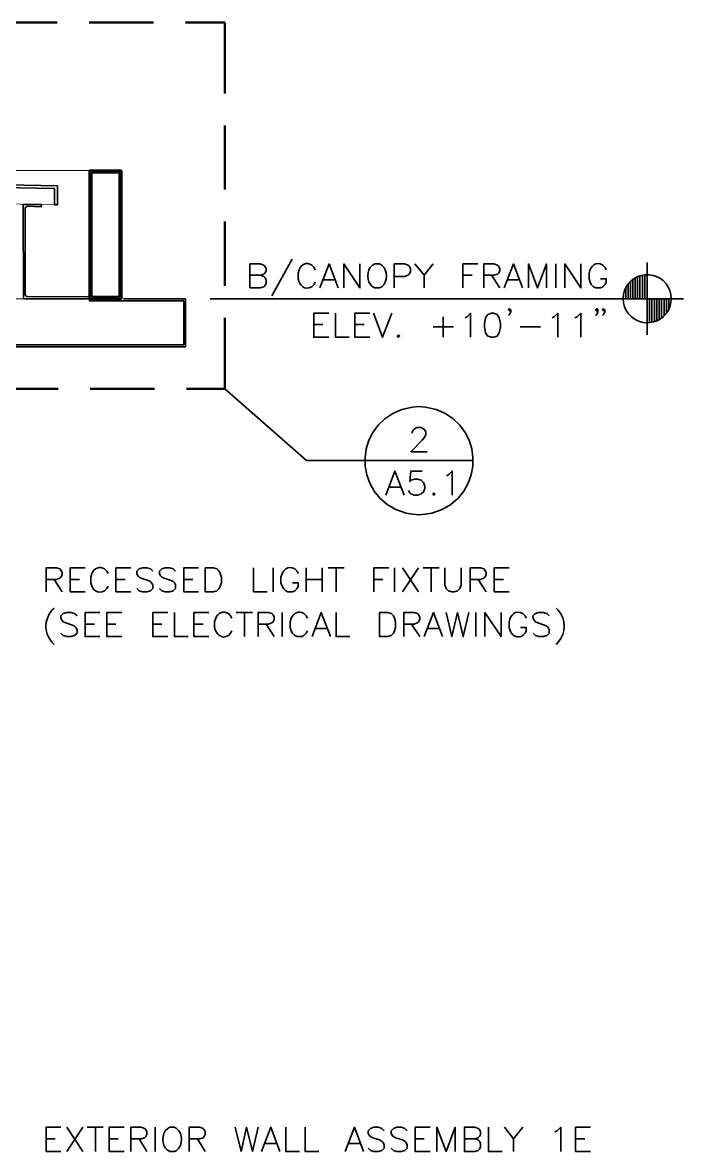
# Model space of a CAD drawing. Header units: inches. Extents: x 5 to 516, y -193 to 129.
# Drawn here: x 53.7 to 57.13, y -184.41 to -178.54 of the extents above; entities that cross this region are included whole.
import ezdxf

# ---------------------------------------------------------------- set-up
doc = ezdxf.new("R2010")
doc.units = ezdxf.units.IN
doc.header["$MEASUREMENT"] = 0
doc.layers.add('PDF7_Geometry', color=7, linetype='Continuous')

msp = doc.modelspace()

# ---------------------------------------------------------------- linework, layer by layer
at = {"layer": 'PDF7_Geometry', "lineweight": 50}
for points in [[(53.5424422, -178.5413392), (53.8757755, -178.5413392)], [(54.0424422, -178.5413392), (54.3757756, -178.5413392)], [(54.5424422, -178.5413392), (54.7468867, -178.5413392)], [(54.7468863, -178.5413392), (54.7468863, -178.9102281)], [(54.7468863, -179.0768945), (54.7468863, -179.4102279)], [(54.2102199, -179.9680063), (54.2102199, -179.9780063), (54.2102199, -179.3113396), (54.0435533, -179.3113396), (54.0435533, -179.9780063), (54.2102199, -179.9780063)], [(54.0546645, -179.3213392), (54.0546645, -179.9680059)], [(54.0546648, -179.3213392), (54.2002204, -179.3213392), (54.2002204, -179.9680059)], [(54.7468863, -179.5768945), (54.7468863, -179.9102279)], [(54.2002204, -179.9680056), (54.0546648, -179.9680056)], [(54.7468863, -180.0768946), (54.7468863, -180.4457835), (54.5479974, -180.4457835)], [(53.8813309, -180.4457832), (53.5479975, -180.4457832)], [(54.3813309, -180.4457832), (54.0479975, -180.4457832)]]:
    msp.add_lwpolyline(points, dxfattribs=at)
at = {"layer": 'PDF7_Geometry', "lineweight": 15}
for points in [[(50.3768863, -179.3113396), (54.0435533, -179.3113396)], [(53.8624422, -179.4891169), (50.3935529, -179.4213391)], [(53.7002198, -179.9768952), (52.5735531, -179.9780063), (54.0913309, -179.9780063)]]:
    msp.add_lwpolyline(points, dxfattribs=at)
at = {"layer": 'PDF7_Geometry', "lineweight": 35}
for points in [[(53.8768866, -179.3902275), (50.3791084, -179.3213386)], [(53.8624422, -179.489117), (53.8624422, -179.4046725), (50.3935529, -179.3380059)], [(53.8624422, -179.4891169), (53.8768866, -179.4891169), (53.8768866, -179.390228)], [(53.7946643, -179.4880059), (53.6991087, -179.4868948)], [(54.0435533, -179.9780063), (53.7002199, -179.9780063), (53.6991088, -179.4868952)], [(53.7102199, -179.508006), (53.7102199, -179.9568949), (53.7124421, -179.9624505), (53.7157755, -179.9657838), (53.721331, -179.9668949)], [(53.7202201, -179.4968944), (53.7157756, -179.4991166), (53.7113312, -179.5024499), (53.7102201, -179.5080055)], [(53.7946644, -179.4880054), (53.7935532, -179.4991165), (53.7202199, -179.4968943)], [(54.8779977, -179.9213386), (54.8779977, -179.7968941), (54.9313311, -179.7968941), (54.9491088, -179.8024497), (54.9557755, -179.8080052), (54.9613311, -179.8202274), (54.9613311, -179.8324497), (54.9557755, -179.8446719), (54.9491088, -179.8502274), (54.9313311, -179.855783), (54.8779977, -179.855783)], [(55.0979978, -179.7724501), (54.9913312, -179.9635612)], [(55.2168864, -179.8268946), (55.2113309, -179.8146723), (55.1991086, -179.8024501)], [(55.241331, -179.9213386), (55.2891088, -179.7968941), (55.3357755, -179.9213386)], [(55.365776, -179.9213386), (55.365776, -179.7968941), (55.4491094, -179.9213386), (55.4491094, -179.7968941)], [(55.5624424, -179.8024502), (55.5502202, -179.7968946), (55.5268868, -179.7968946), (55.5146646, -179.8024502), (55.5024424, -179.8146724)], [(55.6279978, -179.9213386), (55.6279978, -179.7968941), (55.6813311, -179.7968941), (55.6991089, -179.8024497), (55.7057756, -179.8080052), (55.7113311, -179.8202274), (55.7113311, -179.8380052), (55.7057756, -179.8502274), (55.6991089, -179.855783), (55.6813311, -179.8624497), (55.6279978, -179.8624497)], [(55.7346646, -179.7968946), (55.7824424, -179.8557835), (55.7824424, -179.9213391)], [(55.83022, -179.7968946), (55.7824422, -179.8557835)], [(55.9846647, -179.9213386), (55.9846647, -179.7968941), (56.0624425, -179.7968941)], [(56.0924423, -179.9213386), (56.0924423, -179.7968941), (56.1457756, -179.7968941), (56.1635534, -179.8024497), (56.169109, -179.8080052), (56.1757756, -179.8202274), (56.1757756, -179.8324497), (56.169109, -179.8446719), (56.1635534, -179.8502274), (56.1457756, -179.855783), (56.0924423, -179.855783)], [(56.1991092, -179.9213386), (56.2468869, -179.7968941), (56.2946647, -179.9213386)], [(56.3246647, -179.9213386), (56.3246647, -179.7968941), (56.3724425, -179.9213386), (56.4191092, -179.7968941), (56.4191092, -179.9213386)], [(56.4668868, -179.7968946), (56.4668868, -179.9213391)], [(56.5146646, -179.9213386), (56.5146646, -179.7968941), (56.597998, -179.9213386), (56.597998, -179.7968941)], [(56.7291091, -179.8268946), (56.7235536, -179.8146723), (56.7113313, -179.8024501)], [(56.9424425, -179.7902282), (56.9424425, -180.1657839)], [(54.9313312, -179.8557834), (54.9491089, -179.8624501), (54.9557756, -179.8680056), (54.9613312, -179.8802278), (54.9613312, -179.8980056), (54.9557756, -179.9102278), (54.9491089, -179.9157834), (54.9313312, -179.921339), (54.8779978, -179.921339)], [(55.1335531, -179.8268946), (55.1279975, -179.8446723), (55.1279975, -179.8735612)], [(55.9846647, -179.8557834), (56.0324425, -179.8557834)], [(56.1335534, -179.8557834), (56.1757757, -179.921339)], [(56.6402202, -179.8446723), (56.6402202, -179.8735612), (56.6457758, -179.891339), (56.6513313, -179.9035612), (56.6635536, -179.9157835), (56.6757758, -179.921339), (56.6991091, -179.921339), (56.7113313, -179.9157835), (56.7235536, -179.9035612), (56.7291091, -179.891339), (56.7291091, -179.8735612), (56.6991091, -179.8735612)], [(56.8924423, -179.9780063), (56.8924423, -179.8635619)], [(56.9046646, -179.9780063), (56.9046646, -179.8591174)], [(56.9168869, -179.9780063), (56.9168869, -179.8557841)], [(56.9302203, -179.9780063), (56.9302203, -179.8535619)], [(55.1991086, -179.9157835), (55.2113309, -179.9035612), (55.2168864, -179.891339)], [(55.2591092, -179.880228), (55.3179981, -179.880228)], [(55.5268868, -179.9213391), (55.5502202, -179.9213391), (55.5624424, -179.9157835)], [(56.2168868, -179.880228), (56.2768868, -179.880228)], [(56.8302201, -179.9780063), (56.8302201, -179.9235619)], [(56.8424424, -179.9780063), (56.8424424, -179.9024507)], [(56.8546647, -179.9780063), (56.8546647, -179.8891174)], [(56.866887, -179.9780063), (56.866887, -179.8780063)], [(56.8802203, -179.9780063), (56.8802203, -179.8691174)], [(54.5435533, -179.9780063), (54.5435533, -180.2280063), (52.5735532, -180.2280063)], [(53.7002203, -179.9780063), (54.0435537, -179.9780063)], [(53.7213311, -179.9668945), (54.0335534, -179.9680056), (54.0391089, -179.9657834), (54.0424423, -179.9624501), (54.0435534, -179.9568945)], [(54.0435533, -179.9780059), (54.0435533, -179.9880059), (54.5335533, -179.9880059)], [(54.2213312, -179.9780063), (54.5435534, -179.9780063)], [(54.6702199, -179.9780063), (57.13022, -179.9780063)], [(57.1302203, -179.9780063), (56.7546647, -179.9780063)], [(56.816887, -179.9780063), (56.816887, -179.9768952)], [(56.9546646, -179.9780063), (56.9546646, -180.1024508)], [(56.9668868, -179.9780063), (56.9668868, -180.1002285)], [(56.9802202, -179.9780063), (56.9802202, -180.0968952)], [(56.9924425, -179.9780063), (56.9924425, -180.0924508)], [(57.0046648, -179.9780063), (57.0046648, -180.0857841)], [(57.0168868, -179.9780063), (57.0168868, -180.0780063)], [(57.0302201, -179.9780063), (57.0302201, -180.0668952)], [(57.0424424, -179.9780063), (57.0424424, -180.0524508)], [(57.0546647, -179.9780063), (57.0546647, -180.0324508)], [(57.066887, -179.9780063), (57.066887, -179.9768952)], [(54.5335537, -179.9880059), (54.5335537, -180.2180059)], [(56.2335536, -180.035784), (56.226887, -180.0413396), (56.2213314, -180.035784), (56.226887, -180.0291173), (56.2335536, -180.035784), (56.2335536, -180.0468951), (56.226887, -180.0591173), (56.2213314, -180.0646729)], [(56.6857758, -180.035784), (56.6802203, -180.0413396), (56.6735536, -180.035784), (56.6802203, -180.0291173), (56.6857758, -180.035784), (56.6857758, -180.0468951), (56.6802203, -180.0591173), (56.6735536, -180.0646729)], [(56.7213314, -180.035784), (56.7157758, -180.0413396), (56.7091091, -180.035784), (56.7157758, -180.0291173), (56.7213314, -180.035784), (56.7213314, -180.0468951), (56.7157758, -180.0591173), (56.7091091, -180.0646729)], [(55.2868867, -180.1780061), (55.209109, -180.1780061), (55.209109, -180.0535616), (55.2868867, -180.0535616)], [(55.3224422, -180.0535611), (55.3224422, -180.1780055), (55.3935533, -180.1780055)], [(55.5013315, -180.1780061), (55.4235537, -180.1780061), (55.4235537, -180.0535616), (55.5013315, -180.0535616)], [(55.5191088, -180.0535611), (55.5668866, -180.1780055), (55.6146644, -180.0535611)], [(55.8824424, -180.0713392), (55.8824424, -180.1780059)], [(55.9957756, -180.0768946), (56.0068867, -180.071339), (56.0246645, -180.0535612), (56.0246645, -180.1780057)], [(56.4479978, -180.0768946), (56.4591089, -180.071339), (56.4768867, -180.0535612), (56.4768867, -180.1780057)], [(56.566887, -180.0768946), (56.5779981, -180.071339), (56.596887, -180.0535612), (56.596887, -180.1780057)], [(55.209109, -180.1124498), (55.2568867, -180.1124498)], [(55.4235537, -180.1124498), (55.4713315, -180.1124498)], [(55.8291086, -180.1246727), (55.9357753, -180.1246727)], [(56.2813312, -180.1246727), (56.3879978, -180.1246727)], [(54.5335537, -180.2180056), (52.5735536, -180.2180056)], [(55.4746645, -180.8202282), (55.1724422, -180.8202282), (54.7468867, -180.4457838)], [(55.7902205, -180.5413392), (55.755776, -180.539117), (55.7224427, -180.5413392)], [(55.7202202, -180.6780061), (55.7202202, -180.6724506), (55.7268869, -180.6602284), (55.7324424, -180.6546728), (55.7446647, -180.6480061), (55.767998, -180.6480061), (55.7802202, -180.6546728), (55.7857758, -180.6602284), (55.7924425, -180.6724506), (55.7924425, -180.6846728), (55.7857758, -180.6957839), (55.7735536, -180.7135617), (55.7146647, -180.7735617), (55.797998, -180.7735617)], [(56.0379978, -180.8202282), (55.4746644, -180.8202282)], [(55.5835535, -181.0002277), (55.6313312, -180.8746721), (55.679109, -181.0002277)], [(55.7735531, -180.8746727), (55.7146642, -180.8746727), (55.7091086, -180.9291172), (55.7146642, -180.9224505), (55.732442, -180.916895), (55.7502198, -180.916895), (55.7679975, -180.9224505), (55.7802198, -180.9346727), (55.7857753, -180.9524505), (55.7857753, -180.9646727), (55.7802198, -180.9824505), (55.7679975, -180.9935616), (55.7502198, -181.0002283), (55.732442, -181.0002283), (55.7146642, -180.9935616), (55.7091086, -180.9880061), (55.702442, -180.9757839)], [(55.8991089, -180.8991173), (55.9113311, -180.8924506), (55.9291089, -180.8746729), (55.9291089, -181.0002284)], [(55.6013311, -180.9580061), (55.6613311, -180.9580061)], [(55.6891094, -181.0935615), (55.7224427, -181.099117), (55.755776, -181.1013392), (55.7902205, -181.099117), (55.8235538, -181.0935615)], [(53.8179978, -181.5024499), (53.8179978, -181.3780054), (53.8724423, -181.3780054), (53.8902201, -181.383561), (53.8957756, -181.3902277), (53.9013312, -181.4013388), (53.9013312, -181.413561), (53.8957756, -181.4257832), (53.8902201, -181.4313388), (53.8724423, -181.4380054), (53.8179978, -181.4380054)], [(54.0213312, -181.5024499), (53.9435534, -181.5024499), (53.9435534, -181.3780054), (54.0213312, -181.3780054)], [(54.2591089, -181.5024499), (54.1813311, -181.5024499), (54.1813311, -181.3780054), (54.2591089, -181.3780054)], [(54.3724424, -181.395783), (54.3602201, -181.3835608), (54.3424424, -181.3780052), (54.319109, -181.3780052), (54.3013312, -181.3835608), (54.289109, -181.395783), (54.289109, -181.4080052), (54.2946646, -181.4191164), (54.3013312, -181.425783), (54.3124424, -181.4313386), (54.3479979, -181.4435608), (54.3602201, -181.4491164), (54.3668868, -181.455783), (54.3724424, -181.4668941), (54.3724424, -181.4846719), (54.3602201, -181.4968941), (54.3424424, -181.5024497), (54.319109, -181.5024497), (54.3013312, -181.4968941), (54.289109, -181.4846719)], [(54.4913309, -181.395783), (54.4791087, -181.3835608), (54.4613309, -181.3780052), (54.4379976, -181.3780052), (54.4202198, -181.3835608), (54.4079976, -181.395783), (54.4079976, -181.4080052), (54.4135532, -181.4191164), (54.4202198, -181.425783), (54.4324421, -181.4313386), (54.4679976, -181.4435608), (54.4791087, -181.4491164), (54.4857754, -181.455783), (54.4913309, -181.4668941), (54.4913309, -181.4846719), (54.4791087, -181.4968941), (54.4613309, -181.5024497), (54.4379976, -181.5024497), (54.4202198, -181.4968941), (54.4079976, -181.4846719)], [(54.6102204, -181.5024499), (54.5335537, -181.5024499), (54.5335537, -181.3780054), (54.6102204, -181.3780054)], [(54.896887, -181.378006), (54.896887, -181.5024504), (54.9679981, -181.5024504)], [(54.9979979, -181.378006), (54.9979979, -181.5024504)], [(55.1291088, -181.4080059), (55.1224422, -181.3957837), (55.111331, -181.3835614)], [(55.17022, -181.378006), (55.17022, -181.5024504)], [(55.2535533, -181.378006), (55.2535533, -181.5024504)], [(55.2835538, -181.378006), (55.3668871, -181.378006)], [(55.3257754, -181.378006), (55.3257754, -181.5024504)], [(55.5213309, -181.5024499), (55.5213309, -181.3780054), (55.5991087, -181.3780054)], [(55.6291089, -181.378006), (55.6291089, -181.5024504)], [(55.67022, -181.378006), (55.7535533, -181.5024504)], [(55.7535533, -181.378006), (55.67022, -181.5024504)], [(55.7779979, -181.378006), (55.8613313, -181.378006)], [(55.8191091, -181.378006), (55.8191091, -181.5024504)], [(55.8913312, -181.378006), (55.8913312, -181.4668949), (55.8968867, -181.4846726), (55.9091089, -181.4968949), (55.9268867, -181.5024504), (55.939109, -181.5024504), (55.9568867, -181.4968949), (55.9679978, -181.4846726), (55.9746645, -181.4668949), (55.9746645, -181.378006)], [(56.0224423, -181.5024499), (56.0224423, -181.3780054), (56.0757757, -181.3780054), (56.0935534, -181.383561), (56.099109, -181.3902277), (56.1057757, -181.4013388), (56.1057757, -181.413561), (56.099109, -181.4257832), (56.0935534, -181.4313388), (56.0757757, -181.4380054), (56.0224423, -181.4380054)], [(56.2246646, -181.5024499), (56.1468868, -181.5024499), (56.1468868, -181.3780054), (56.2246646, -181.3780054)], [(53.86022, -181.4380058), (53.9013311, -181.5024502)], [(53.9435534, -181.4380058), (53.9913312, -181.4380058)], [(54.1813311, -181.4380058), (54.2291089, -181.4380058)], [(54.5335537, -181.4380058), (54.5813315, -181.4380058)], [(55.0391088, -181.4257837), (55.0391088, -181.4557837), (55.0457755, -181.4735614), (55.051331, -181.4846726), (55.0635533, -181.4968948), (55.0746644, -181.5024503), (55.0991088, -181.5024503), (55.111331, -181.4968948), (55.1224422, -181.4846726), (55.1291088, -181.4735614), (55.1291088, -181.4557837), (55.0991088, -181.4557837)], [(55.17022, -181.4380058), (55.2535533, -181.4380058)], [(55.5213309, -181.4380058), (55.5691087, -181.4380058)], [(56.0635535, -181.4380058), (56.1057757, -181.5024502)], [(56.1468868, -181.4380058), (56.1946646, -181.4380058)], [(54.1224422, -181.4968948), (54.1346644, -181.4846726), (54.14022, -181.4735614)], [(53.86022, -181.5868954), (53.8479978, -181.5980065)], [(53.9791092, -181.628006), (53.966887, -181.6157838), (53.9491092, -181.6102282), (53.9257758, -181.6102282), (53.9079981, -181.6157838), (53.8957758, -181.628006), (53.8957758, -181.6402282), (53.9013314, -181.6513393), (53.9079981, -181.658006), (53.9202203, -181.6635615), (53.9557758, -181.6757838), (53.966887, -181.6813393), (53.9735536, -181.688006), (53.9791092, -181.6991171), (53.9791092, -181.7168949), (53.966887, -181.7291171), (53.9491092, -181.7357838), (53.9257758, -181.7357838), (53.9079981, -181.7291171), (53.8957758, -181.7168949)], [(54.0979975, -181.7357839), (54.0213308, -181.7357839), (54.0213308, -181.6102283), (54.0979975, -181.6102283)], [(54.2113307, -181.7357839), (54.1346641, -181.7357839), (54.1346641, -181.6102283), (54.2113307, -181.6102283)], [(54.4502201, -181.7357839), (54.3724424, -181.7357839), (54.3724424, -181.6102283), (54.4502201, -181.6102283)], [(54.4857756, -181.6102278), (54.4857756, -181.7357834), (54.5568867, -181.7357834)], [(54.6646644, -181.7357839), (54.5868866, -181.7357839), (54.5868866, -181.6102283), (54.6646644, -181.6102283)], [(54.8068867, -181.6102278), (54.89022, -181.6102278)], [(54.8491089, -181.6102278), (54.8491089, -181.7357834)], [(54.9202199, -181.7357839), (54.9202199, -181.6102283), (54.9735533, -181.6102283), (54.9913311, -181.6157839), (54.9979977, -181.6224506), (55.0035533, -181.6335617), (55.0035533, -181.6457839), (54.9979977, -181.6580061), (54.9913311, -181.6635617), (54.9735533, -181.6702284), (54.9202199, -181.6702284)], [(55.0457755, -181.6102278), (55.0457755, -181.7357834)], [(55.1768869, -181.6402277), (55.1702202, -181.6280055), (55.157998, -181.6157833)], [(55.2002204, -181.7357839), (55.2479982, -181.6102283), (55.295776, -181.7357839)], [(55.3257754, -181.6102278), (55.3257754, -181.7357834), (55.3968865, -181.7357834)], [(55.676887, -181.7357839), (55.676887, -181.6102283), (55.7302203, -181.6102283), (55.7479981, -181.6157839), (55.7535536, -181.6224506), (55.7602203, -181.6335617), (55.7602203, -181.6457839), (55.7535536, -181.6580061), (55.7479981, -181.6635617), (55.7302203, -181.6702284), (55.676887, -181.6702284)], [(55.7835538, -181.7357839), (55.8313316, -181.6102283), (55.8791094, -181.7357839)], [(55.8968868, -181.6102278), (55.9268868, -181.7357834), (55.9568868, -181.6102278), (55.9857757, -181.7357834), (56.0157757, -181.6102278)], [(56.0513312, -181.6102278), (56.0513312, -181.7357834)], [(56.099109, -181.7357839), (56.099109, -181.6102283), (56.1824423, -181.7357839), (56.1824423, -181.6102283)], [(56.3135535, -181.6402277), (56.3079979, -181.6280055), (56.2957757, -181.6157833)], [(56.4324423, -181.628006), (56.4213312, -181.6157838), (56.4035535, -181.6102282)], [(56.4691089, -181.5868954), (56.48022, -181.5980065)], [(54.0213308, -181.6702288), (54.0691086, -181.6702288)], [(54.1346641, -181.6702288), (54.1813307, -181.6702288)], [(54.3724424, -181.6702288), (54.4202201, -181.6702288)], [(54.5868866, -181.6702288), (54.6346644, -181.6702288)], [(54.9624421, -181.6702288), (55.0035533, -181.7357843)], [(55.0924425, -181.6402277), (55.0868869, -181.6580055), (55.0868869, -181.6880055), (55.0924425, -181.7057833), (55.0991091, -181.7168944), (55.1113314, -181.7291166), (55.1224425, -181.7357833), (55.1468869, -181.7357833), (55.157998, -181.7291166), (55.1702202, -181.7168944), (55.1768869, -181.7057833)], [(55.7179975, -181.6702288), (55.7602198, -181.7357843)], [(56.2246646, -181.6580055), (56.2246646, -181.6880055), (56.2302201, -181.7057833)], [(56.3613312, -181.658006), (56.3735535, -181.6635615), (56.409109, -181.6757838), (56.4213312, -181.6813393), (56.4268868, -181.688006), (56.4324423, -181.6991171), (56.4324423, -181.7168949), (56.4213312, -181.7291171), (56.4035535, -181.7357838), (56.379109, -181.7357838), (56.3613312, -181.7291171), (56.349109, -181.7168949)], [(54.765776, -181.7291166), (54.7768871, -181.7168944), (54.7835537, -181.7057833)], [(55.2179975, -181.6935611), (55.2779975, -181.6935611)], [(55.8013309, -181.6935611), (55.8613309, -181.6935611)], [(56.3079979, -181.7168944), (56.3135535, -181.7057833), (56.3135535, -181.6880055), (56.2835535, -181.6880055)], [(53.8479978, -181.7646732), (53.86022, -181.7768954)], [(56.48022, -181.7646732), (56.4691089, -181.7768954)], [(53.8957756, -184.4135615), (53.8179978, -184.4135615), (53.8179978, -184.2880059), (53.8957756, -184.2880059)], [(53.9257758, -184.2880065), (54.0091091, -184.413562)], [(54.0091091, -184.2880065), (53.9257758, -184.413562)], [(54.0324426, -184.2880065), (54.1157759, -184.2880065)], [(54.0746642, -184.2880065), (54.0746642, -184.413562)], [(54.2235536, -184.4135615), (54.1457759, -184.4135615), (54.1457759, -184.2880059), (54.2235536, -184.2880059)], [(54.2591091, -184.4135615), (54.2591091, -184.2880059), (54.3124424, -184.2880059), (54.3302202, -184.2946726), (54.3368869, -184.3002281), (54.3424425, -184.3124503), (54.3424425, -184.3246726), (54.3368869, -184.3357837), (54.3302202, -184.3424503), (54.3124424, -184.3480059), (54.2591091, -184.3480059)], [(54.3846641, -184.2880065), (54.3846641, -184.413562)], [(54.4968866, -184.2946731), (54.4857755, -184.2880065), (54.461331, -184.2880065), (54.4502199, -184.2946731), (54.4379977, -184.3068954)], [(54.5624426, -184.4135615), (54.5624426, -184.2880059), (54.616887, -184.2880059), (54.6346648, -184.2946726), (54.6402203, -184.3002281), (54.6457759, -184.3124503), (54.6457759, -184.3246726), (54.6402203, -184.3357837), (54.6346648, -184.3424503), (54.616887, -184.3480059), (54.5624426, -184.3480059)], [(54.8013308, -184.2880065), (54.8313308, -184.413562), (54.8602197, -184.2880065), (54.8902197, -184.413562), (54.9202197, -184.2880065)], [(54.9379976, -184.4135615), (54.9857753, -184.2880059), (55.0335531, -184.4135615)], [(55.0635537, -184.2880065), (55.0635537, -184.413562), (55.1346648, -184.413562)], [(55.1646646, -184.2880065), (55.1646646, -184.413562), (55.2357757, -184.413562)], [(55.3724424, -184.4135615), (55.4202202, -184.2880059), (55.467998, -184.4135615)], [(55.5757754, -184.3068946), (55.5635532, -184.2946724), (55.5457754, -184.2880057), (55.521331, -184.2880057), (55.5035532, -184.2946724), (55.4924421, -184.3068946), (55.4924421, -184.3180057), (55.4979976, -184.3302279), (55.5035532, -184.3357835), (55.5157754, -184.3424502), (55.551331, -184.3535613), (55.5635532, -184.3602279), (55.5691088, -184.3657835), (55.5757754, -184.3780057), (55.5757754, -184.3957835), (55.5635532, -184.4080057), (55.5457754, -184.4135613), (55.521331, -184.4135613), (55.5035532, -184.4080057), (55.4924421, -184.3957835)], [(55.6946646, -184.3068946), (55.6824424, -184.2946724), (55.6646646, -184.2880057), (55.6413312, -184.2880057), (55.6235535, -184.2946724), (55.6113312, -184.3068946), (55.6113312, -184.3180057), (55.6168868, -184.3302279), (55.6235535, -184.3357835), (55.6346646, -184.3424502), (55.6702201, -184.3535613), (55.6824424, -184.3602279), (55.6879979, -184.3657835), (55.6946646, -184.3780057), (55.6946646, -184.3957835), (55.6824424, -184.4080057), (55.6646646, -184.4135613), (55.6413312, -184.4135613), (55.6235535, -184.4080057), (55.6113312, -184.3957835)], [(55.8135535, -184.4135615), (55.7357757, -184.4135615), (55.7357757, -184.2880059), (55.8135535, -184.2880059)], [(55.849109, -184.4135615), (55.849109, -184.2880059), (55.8968867, -184.4135615), (55.9446645, -184.2880059), (55.9446645, -184.4135615)], [(55.9924424, -184.4135615), (55.9924424, -184.2880059), (56.0457758, -184.2880059), (56.0635535, -184.2946726), (56.0702202, -184.3002281), (56.0757758, -184.3124503), (56.0757758, -184.3246726), (56.0702202, -184.3357837), (56.0635535, -184.3424503), (56.0457758, -184.3480059), (55.9924424, -184.3480059)], [(56.1168869, -184.2880065), (56.1168869, -184.413562), (56.1891091, -184.413562)], [(56.2002202, -184.2880065), (56.247998, -184.3480065), (56.247998, -184.413562)], [(56.2957756, -184.2880065), (56.2479978, -184.3480065)], [(56.4624423, -184.3124499), (56.4746645, -184.3068944), (56.4924423, -184.2880055), (56.4924423, -184.413561)], [(56.6468869, -184.4135615), (56.5702202, -184.4135615), (56.5702202, -184.2880059), (56.6468869, -184.2880059)], [(53.8179978, -184.3480063), (53.8657756, -184.3480063)], [(54.1457759, -184.3480063), (54.1935536, -184.3480063)], [(54.3013307, -184.3480063), (54.3424419, -184.4135619)], [(54.6046642, -184.3480063), (54.6457753, -184.4135619)], [(54.9557757, -184.3724509), (55.0157757, -184.3724509)], [(55.3902201, -184.3724509), (55.4502201, -184.3724509)], [(55.7357757, -184.3480063), (55.7835535, -184.3480063)], [(56.0457756, -184.3480063), (56.0635533, -184.3535619), (56.07022, -184.3602285), (56.0757756, -184.3724507), (56.0757756, -184.3902285), (56.07022, -184.4013396), (56.0635533, -184.4080063), (56.0457756, -184.4135619), (55.9924422, -184.4135619)], [(56.5702202, -184.3480063), (56.617998, -184.3480063)], [(54.461331, -184.413562), (54.4857755, -184.413562), (54.4968866, -184.4080065)]]:
    msp.add_lwpolyline(points, dxfattribs=at)
msp.add_lwpolyline([(56.8246648, -179.934673), (56.8191092, -179.9557841), (56.816887, -179.9780063), (56.8191092, -179.9991174), (56.8246648, -180.0202285, 0.769112088), (57.0657759, -179.9991174), (57.066887, -179.9780063), (57.0657759, -179.9557841, 0.76203421)], format="xyb", close=True, dxfattribs=at)
for points in [[(56.1324424, -180.0535611), (56.1146646, -180.0591166), (56.1024424, -180.0768944), (56.0968868, -180.1068944), (56.0968868, -180.1246722), (56.1024424, -180.1546722), (56.1146646, -180.17245), (56.1324424, -180.1780055), (56.1435535, -180.1780055), (56.1624424, -180.17245), (56.1735535, -180.1546722), (56.1802202, -180.1246722), (56.1802202, -180.1068944), (56.1735535, -180.0768944), (56.1624424, -180.0591166), (56.1435535, -180.0535611)], [(55.6502202, -180.1657832), (55.6435536, -180.1724499), (55.6502202, -180.1780055), (55.6557758, -180.1724499)], [(55.8335535, -180.988006), (55.8279979, -180.9935615), (55.8335535, -181.0002282), (55.839109, -180.9935615)], [(54.6457759, -181.5024499), (54.6457759, -181.3780054), (54.6879981, -181.3780054), (54.7057759, -181.383561), (54.7179981, -181.3957832), (54.7235537, -181.4080054), (54.7302203, -181.4257832), (54.7302203, -181.4557832), (54.7235537, -181.473561), (54.7179981, -181.4846721), (54.7057759, -181.4968943), (54.6879981, -181.5024499)], [(55.5513308, -181.7357839), (55.5513308, -181.6102283), (55.5935531, -181.6102283), (55.6113309, -181.6157839), (55.6235531, -181.6280061), (55.6291086, -181.6402283), (55.6346642, -181.6580061), (55.6346642, -181.6880061), (55.6291086, -181.7057839), (55.6235531, -181.716895), (55.6113309, -181.7291172), (55.5935531, -181.7357839)]]:
    msp.add_lwpolyline(points, close=True, dxfattribs=at)
for points in [[(54.14022, -181.4080059), (54.1346644, -181.3957837), (54.1224422, -181.3835614, 0.50829303), (54.0568866, -181.4080059), (54.05022, -181.4257837), (54.05022, -181.4557837)], [(54.7835537, -181.6402277), (54.7768871, -181.6280055), (54.765776, -181.6157833, 0.508293031), (54.7002204, -181.6402277), (54.6935537, -181.6580055), (54.6935537, -181.6880055)]]:
    msp.add_lwpolyline(points, format="xyb", dxfattribs=at)
for points in [[(55.1991086, -179.8024501), (55.1715531, -179.7860983), (55.144942, -179.7982834), (55.1335531, -179.8268946)], [(55.5624424, -179.9157835), (55.5949054, -179.8918947), (55.5949054, -179.8263391), (55.5624424, -179.8024502)], [(56.7113313, -179.8024501), (56.6746832, -179.7819871), (56.6465165, -179.8074871), (56.6402202, -179.8446723)], [(55.5024424, -179.8146724), (55.4816091, -179.8470428), (55.4871461, -179.9099872), (55.5268868, -179.9213391)], [(55.1279975, -179.8735612), (55.1349975, -179.9089501), (55.1614235, -179.9370983), (55.1991086, -179.9157835)], [(55.7224427, -180.5413392), (55.412313, -180.5873392), (55.3865167, -181.0098022), (55.6891094, -181.0935615)], [(55.8235538, -181.0935615), (56.1261464, -181.0098022), (56.1003501, -180.5873392), (55.7902205, -180.5413392)], [(55.111331, -181.3835614), (55.0725162, -181.3621911), (55.0480347, -181.3898948), (55.0391088, -181.4257837)], [(54.05022, -181.4557837), (54.05872, -181.4910614), (54.0851829, -181.5176726), (54.1224422, -181.4968948)], [(53.8479978, -181.5980065), (53.8073682, -181.6552473), (53.8065534, -181.7076362), (53.8479978, -181.7646732)], [(55.157998, -181.6157833), (55.1317388, -181.598061), (55.102961, -181.6136351), (55.0924425, -181.6402277)], [(56.2957757, -181.6157833), (56.2580905, -181.5944685), (56.2316646, -181.6226166), (56.2246646, -181.6580055)], [(56.4035535, -181.6102282), (56.3714053, -181.6052097), (56.325109, -181.6213023), (56.3613312, -181.658006)], [(56.48022, -181.5980065), (56.5208312, -181.6455065), (56.5215719, -181.7173584), (56.48022, -181.7646732)], [(54.6935537, -181.6880055), (54.7009241, -181.7214685), (54.7314056, -181.7537462), (54.765776, -181.7291166)], [(56.2302201, -181.7057833), (56.2476831, -181.7416351), (56.2817387, -181.7502833), (56.3079979, -181.7168944)], [(54.4379977, -184.3068954), (54.4150162, -184.3398028), (54.4215718, -184.3971361), (54.461331, -184.413562)], [(54.4968866, -184.4080065), (54.5305347, -184.3832102), (54.5319236, -184.3197843), (54.4968866, -184.2946731)]]:
    msp.add_open_spline(points, degree=3, dxfattribs=at)

doc.saveas('drawing.dxf')
